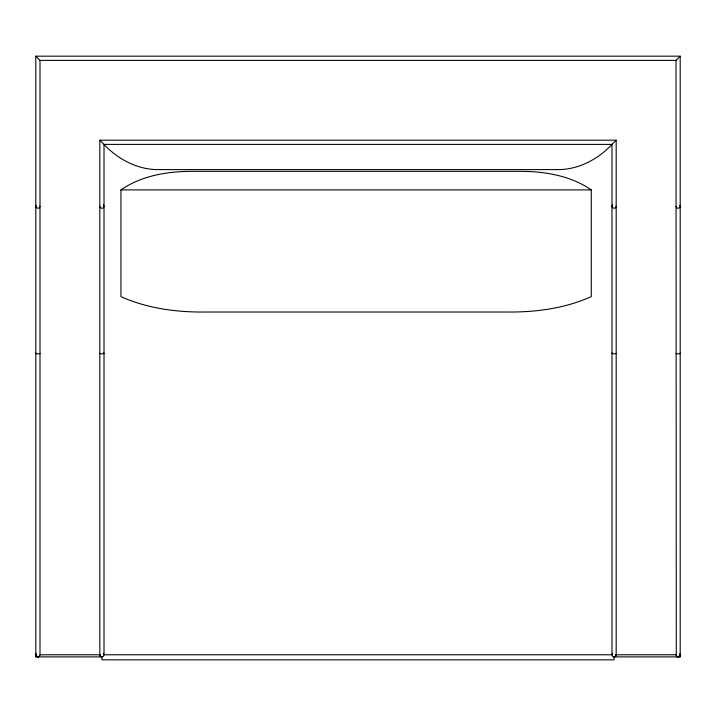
<?xml version="1.0" encoding="UTF-8"?>
<svg xmlns="http://www.w3.org/2000/svg" width="716" height="716" viewBox="0 0 716 716"><rect width="100%" height="100%" fill="white"/><g stroke="black" fill="none" stroke-linecap="round" stroke-linejoin="round"><path stroke-width="1.07" d="M39.998 206.306C39.98 209.663 34.386 208.24 36.077 205.295M104.017 207.04L104.017 654.782C104.124 657.485 99.721 657.485 99.819 654.782L99.819 140.193L104.017 144.39L104.017 206.306C104.088 208.929 99.757 208.929 99.819 206.306M616.181 206.306C616.055 210.092 609.942 207.658 612.592 204.874M39.72 655.838A2.103 2.103 0 0 1 36.847 656.608A2.103 2.103 0 0 1 36.077 653.735C34.341 656.742 40.007 658.255 39.998 654.782L39.998 60.377L35.8 56.17L35.8 656.885L101.806 656.885M611.983 207.04L611.983 654.782C611.876 657.485 616.279 657.485 616.181 654.782L616.181 140.193L99.819 140.193M612.592 653.296L611.983 654.782L104.017 654.782L103.408 653.296M612.099 144.346C598.487 158.809 579.611 169.11 559.473 169.594L156.527 169.594C136.389 169.11 117.514 158.809 103.901 144.346M35.8 656.885L36.847 655.838M39.998 60.377L676.002 60.377L680.2 56.17L680.2 656.885L614.194 656.885M104.017 144.39L611.983 144.39L616.181 140.193M120.941 189.901C141.92 175.411 168.135 171.214 193.159 171.348L519.055 171.348C544.079 171.214 570.294 175.411 591.273 189.901L591.273 296.621C564.799 308.515 535.416 312.355 506.606 312.024L205.608 312.024C176.798 312.355 147.415 308.515 120.941 296.621L120.941 189.901L591.273 189.901M35.8 56.17L680.2 56.17M40.132 654.782L100.464 654.782M615.536 654.782L675.868 654.782M679.153 655.838L680.2 656.885M103.408 204.874L104.017 206.306M676.28 655.838C677.542 658.219 681.355 656.017 679.923 653.735A2.103 2.103 0 0 1 679.153 656.608A2.103 2.103 0 0 1 676.28 655.838L676.002 60.377M679.923 205.295C681.614 208.24 676.02 209.663 676.002 206.306M614.077 656.321L614.077 659.83L101.923 659.83L101.923 656.321M611.983 144.39L611.983 206.306M679.914 353.095A2.112 0.474 0 0 1 678.643 353.802A2.112 0.474 0 0 1 675.985 353.337M101.923 656.885A2.103 2.103 0 0 1 100.106 655.838M616.199 353.337A2.112 0.474 0 0 1 613.281 353.776A2.112 0.474 0 0 1 612.601 352.997M103.399 352.997A2.112 0.474 0 0 1 102.719 353.776A2.112 0.474 0 0 1 99.801 353.337M615.894 655.838A2.103 2.103 0 0 1 614.077 656.885M40.015 353.337A2.112 0.474 0 0 1 37.357 353.802A2.112 0.474 0 0 1 36.086 353.095"/></g></svg>
